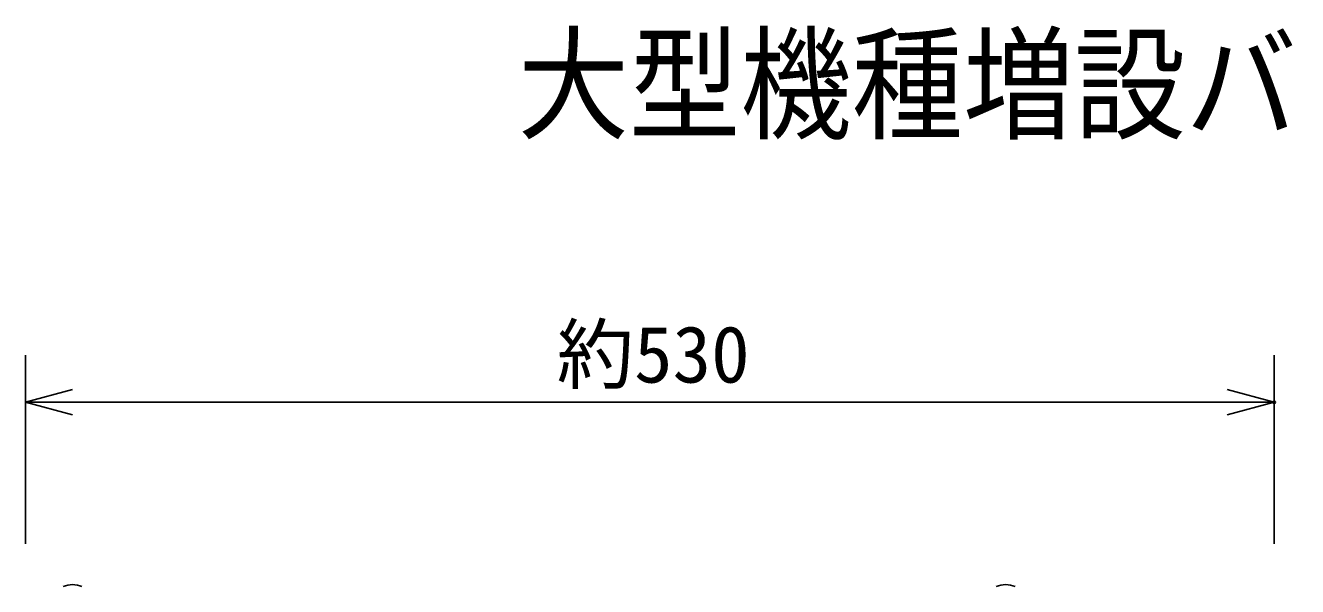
# Model space of a CAD drawing. Units: millimetres, scale not verified. Extents: x -63 to 63, y -57 to 57.
# Drawn here: x -56.4 to -2.4, y 33.5 to 57.3 of the extents above; entities that cross this region are included whole.
import ezdxf
from ezdxf.enums import TextEntityAlignment as Align

# ---------------------------------------------------------------- set-up
doc = ezdxf.new("R2010")
doc.units = ezdxf.units.MM
doc.header["$LTSCALE"] = 0.190236
doc.header["$PDMODE"] = 32
doc.header["$PDSIZE"] = 0.0951
for name, color, linetype in [('0-0_MOJI1', 2, 'Continuous'), ('0-2_GAIKEI', 1, 'Continuous'), ('0-3_WAKU', 3, 'Continuous'), ('0-4_Defpoints', 7, 'Continuous')]:
    doc.layers.add(name, color=color, linetype=linetype)
doc.styles.add('ＭＳ ゴシック', font='')
doc.styles.get('ＭＳ ゴシック').set_extended_font_data('MS Gothic')

# ---------------------------------------------------------------- blocks, each defined once
blk = doc.blocks.new('_OPEN30')
at = {"layer": '0-4_Defpoints'}
blk.add_line((0, 0), (-1, 0), dxfattribs=at)
blk.add_lwpolyline([(-1, 0.26795), (0, 0), (-1, -0.26795)], dxfattribs=at)

msp = doc.modelspace()

# ---------------------------------------------------------------- linework, layer by layer
at = {"layer": '0-2_GAIKEI'}
for centre in [(-54.3943, 32.5746), (-14.7942, 32.5746)]:
    msp.add_arc(centre, 1.0406, 67.38713, 112.61287, dxfattribs=at)
at = {"layer": '0-3_WAKU'}
for p, q in [((-56.3943, 35.3533), (-56.3943, 43.3533)), ((-3.3942, 35.3533), (-3.3942, 43.3533)), ((-54.3943, 41.3533), (-5.3942, 41.3533))]:
    msp.add_line(p, q, dxfattribs=at)
at = {"layer": '0-4_Defpoints'}
msp.add_point((-3.3942, 41.3533), dxfattribs=at)

# ---------------------------------------------------------------- block references
at = {"layer": '0-3_WAKU', "xscale": 2, "yscale": 2, "rotation": 180}
msp.add_blockref('_OPEN30', (-56.3943, 41.3533), dxfattribs=at)
at = {"layer": '0-3_WAKU', "xscale": 2, "yscale": 2}
msp.add_blockref('_OPEN30', (-3.3942, 41.3533), dxfattribs=at)

# ---------------------------------------------------------------- texts
at = {"layer": '0-0_MOJI1', "style": 'ＭＳ ゴシック', "width": 0.9}
msp.add_text('大型機種増設バッテリーキャビネット', height=3.848, dxfattribs=at).set_placement((-35.5001, 51.7599), align=Align.BOTTOM_LEFT)
at = {"layer": '0-3_WAKU', "style": 'ＭＳ ゴシック'}
msp.add_text('約530', height=2.406, dxfattribs=at).set_placement((-33.8476, 41.4629), align=Align.BOTTOM_LEFT)

doc.saveas('drawing.dxf')
